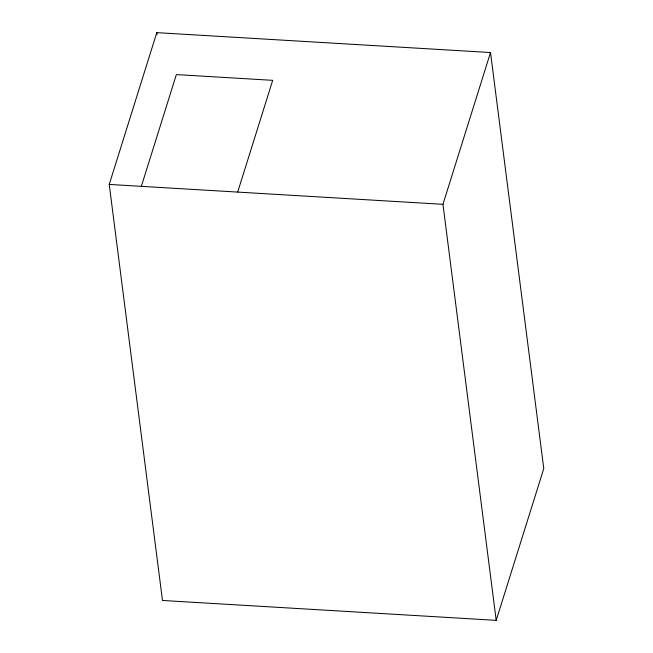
<?xml version="1.0" encoding="UTF-8"?>
<svg xmlns="http://www.w3.org/2000/svg" width="653" height="653" viewBox="0 0 653 653"><rect width="100%" height="100%" fill="white"/><g stroke="black" fill="none" stroke-linecap="round" stroke-linejoin="round"><path stroke-width="0.98" d="M109.231 184.432L156.793 32.65L490.517 52.534L543.769 468.568L496.207 620.35L162.483 600.466L109.231 184.432L442.954 204.316L490.517 52.534M141.342 186.342L176.359 74.589L272.701 80.335L237.676 192.08M442.954 204.316L496.207 620.35M156.793 32.65L157.055 34.666"/></g></svg>
